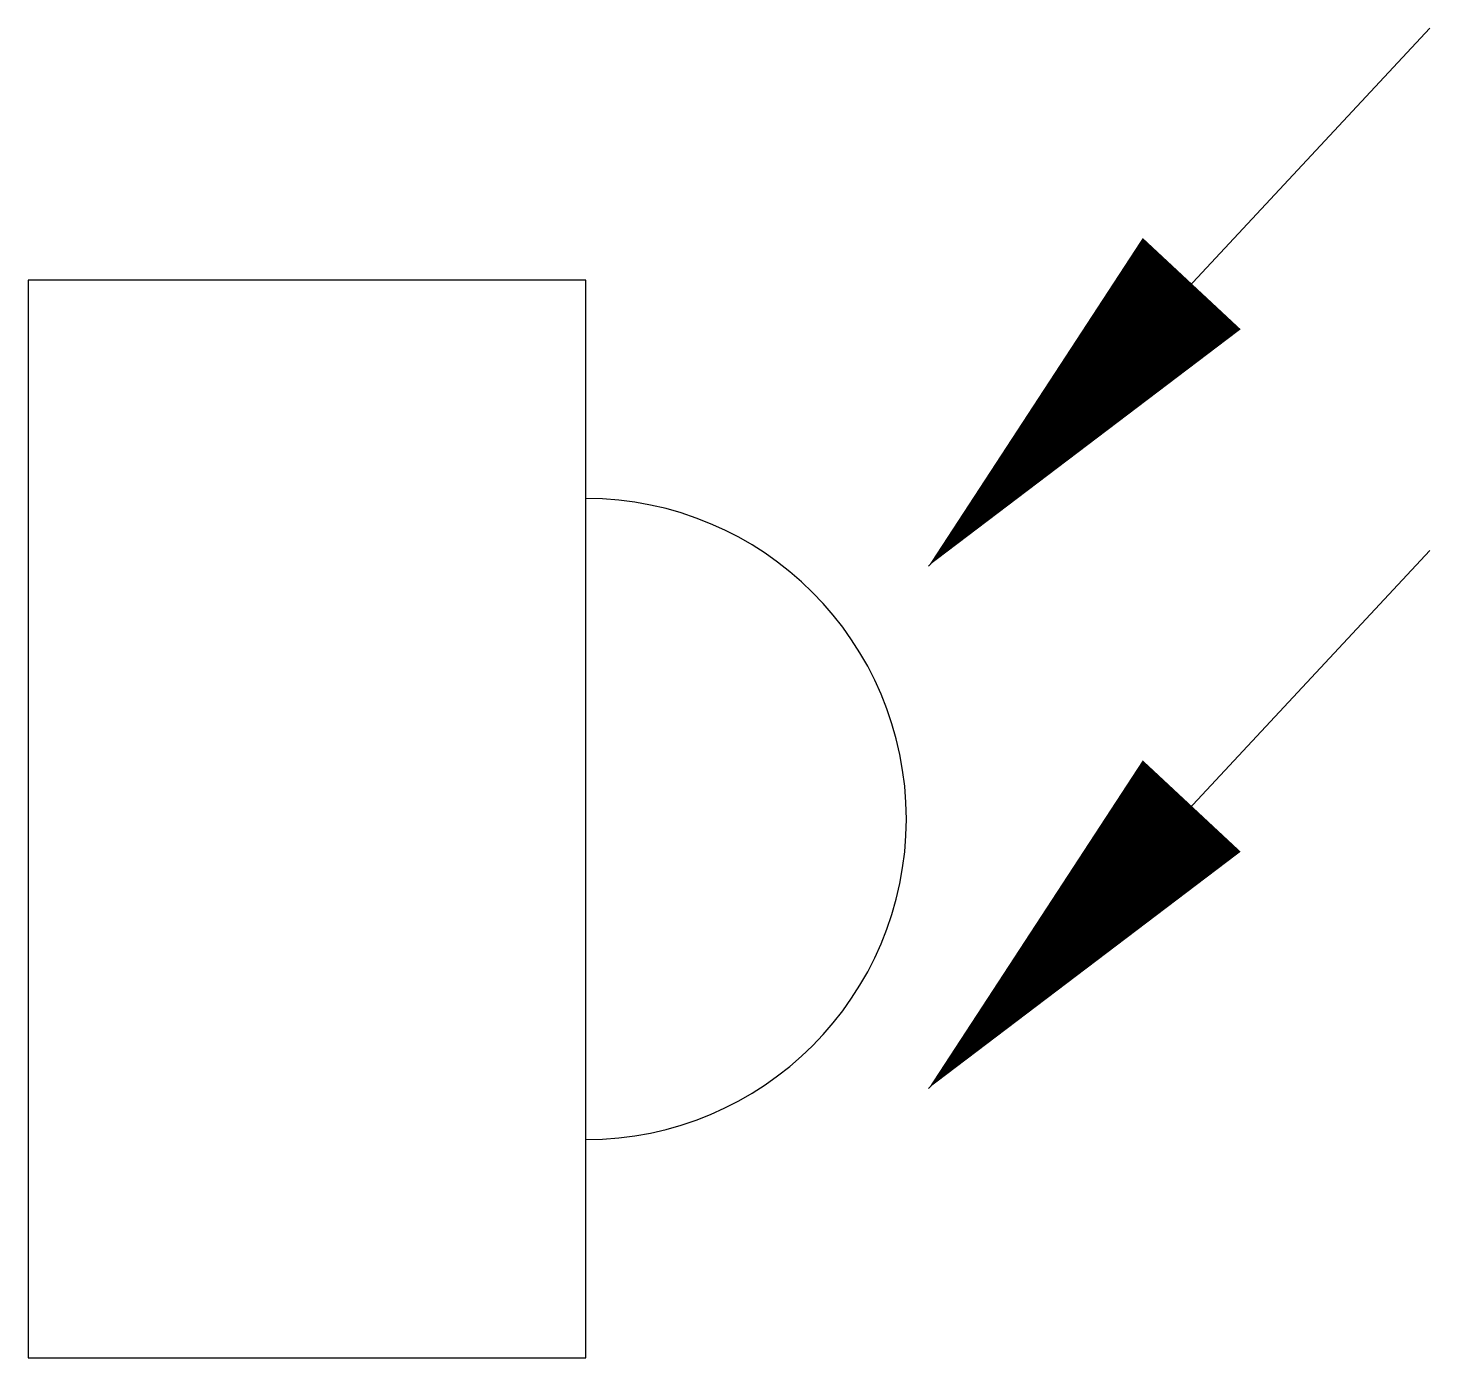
# Model space of a CAD drawing. Header units: millimetres. Extents: x -2.75 to 4.16, y -2.66 to 3.9.
import ezdxf

# ---------------------------------------------------------------- set-up
doc = ezdxf.new("R2010")
doc.units = ezdxf.units.MM

msp = doc.modelspace()

# ---------------------------------------------------------------- linework, layer by layer
at = {"transparency": 33554687}
for p, q in [((1.6882, 1.2466), (4.1601, 3.8977)), ((1.6882, -1.3276), (4.1601, 1.3235))]:
    msp.add_line(p, q, dxfattribs=at)
for points in [[(1.6882, 1.2466, 0, 0.66, 0), (2.9859, 2.6384, 0.66, 0.66, 0)], [(1.6882, -1.3276, 0, 0.66, 0), (2.9859, 0.0642, 0.66, 0.66, 0)]]:
    msp.add_lwpolyline(points, format="xyseb", dxfattribs=at)
msp.add_lwpolyline([(-2.75, -2.6555), (0, -2.6555), (0, 2.6555), (-2.75, 2.6555)], close=True, dxfattribs=at)
msp.add_arc((0, 0), 1.5792, 270, 90, dxfattribs=at)

doc.saveas('drawing.dxf')
